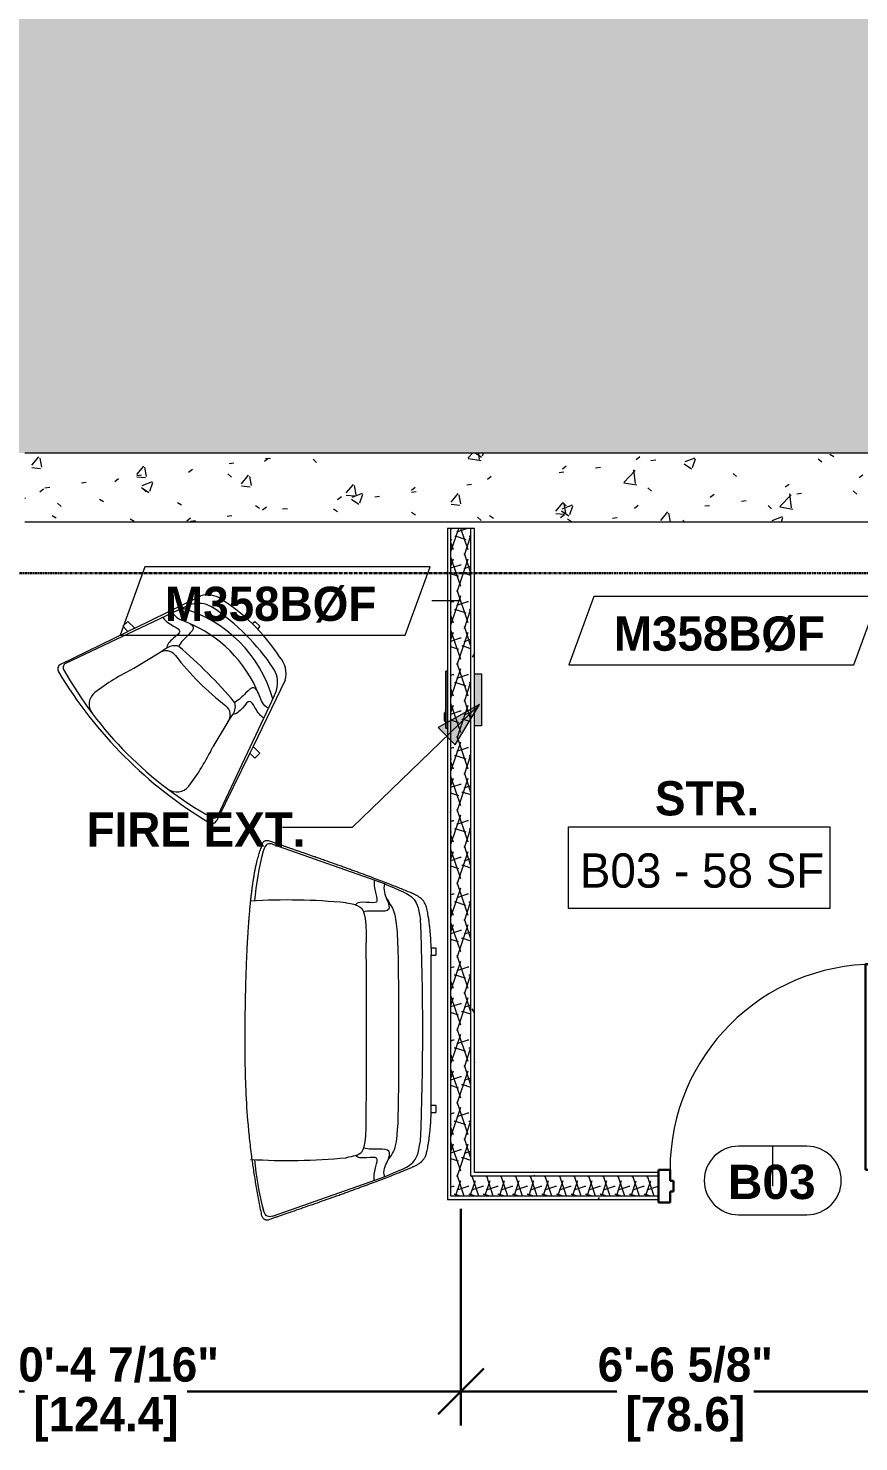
# Model space of a CAD drawing. Header units: inches. Extents: x -4124 to -1807, y 11006 to 12379.
# Drawn here: x -3432.7 to -3287.2, y 11383 to 11630.6 of the extents above; entities that cross this region are included whole.
import ezdxf

# ---------------------------------------------------------------- set-up
doc = ezdxf.new("R2010")
doc.units = ezdxf.units.IN
doc.header["$MEASUREMENT"] = 0
doc.linetypes.add('Grid Line 1_2_', pattern=[0.875, 0.5, -0.125, 0.125, -0.125])
doc.linetypes.add('Grid Line 1_2__2_', pattern=[0.875, 0.5, -0.125, 0.125, -0.125])
for name, color, linetype, lineweight in [('0-1', 7, 'Continuous', 5), ('A-ANNO-DIMS-1', 211, 'Continuous', 30), ('A-AREA-IDEN', 2, 'Continuous', 9), ('A-DOOR-3', 31, 'Continuous', 9), ('A-DOOR-4', 31, 'Continuous', 30), ('A-DOOR-FRAM', 31, 'Continuous', 30), ('A-DOOR-IDEN', 31, 'Continuous', 9), ('A-FLOR-3', 253, 'Continuous', 5), ('A-WALL', 113, 'Continuous', 18), ('A-WALL-IDEN', 211, 'Continuous', 9), ('A-WALL-PATT-2', 8, 'Continuous', 9), ('A-WALL-PATT-5', 111, 'Continuous', 9), ('E-FIRE', 2, 'Continuous', 9), ('G-ANNO-TEXT', 231, 'Continuous', 9), ('I-FURN', 30, 'Continuous', 9), ('I-WALL-3', 2, 'Continuous', 9), ('S-FNDN-3', 7, 'Continuous', 9), ('S-GRID-1', 1, 'Grid Line 1_2_', 9), ('S-GRID-2', 1, 'Grid Line 1_2__2_', 30)]:
    doc.layers.add(name, color=color, linetype=linetype, lineweight=lineweight)
doc.styles.add('Arial_B', font='arialbd.ttf', dxfattribs={"height": 6})
doc.styles.add('Century Gothic', font='ufonts.com_century-gothic.ttf', dxfattribs={"height": 6})
doc.styles.add('Century Gothic_B', font='GOTHICB.TTF', dxfattribs={"height": 6})
doc.dimstyles.new('OD__1_16__Tol__', dxfattribs={"dimscale": 12, "dimtxt": 6.26501, "dimasz": 0.666667, "dimexe": 0.5, "dimexo": 0.333333, "dimgap": 0.083333, "dimtad": 1, "dimdec": 4, "dimrnd": 0.0625, "dimzin": 3, "dimdsep": 46, "dimlunit": 4, "dimtxsty": 'Century Gothic_B', "dimblk1": 'OBLIQUE', "dimblk2": 'OBLIQUE', "dimsah": 1, "dimcen": 0.09, "dimdle": 0.5, "dimazin": 0, "dimtfac": 1, "dimtdec": 4, "dimtix": 1, "dimtmove": 0, "dimatfit": 3, "dimfxl": 1, "dimtvp": 1, "dimtfill": 1, "dimfrac": 2, "dimtolj": 1, "dimtzin": 0, "dimlwd": 30, "dimlwe": 30, "dimarcsym": 2})
pattern_1 = [(0, (0, 0), (20.48, 5.12), [0.845, -14.515, 0.845, -14.515, -81.92]), (0, (0, 0), (20.48, 5.12), [-30.72, 0.845, -29.875, 0.845, -14.515, -35.84]), (0, (0, 0), (20.48, 5.12), [-76.8, 0.845, -9.395, 0.845, -24.755]), (120, (7.68, 2.56), (-14.67405, 15.1762003), [0.845, -14.515, 0.845, -14.515, -81.92]), (120, (7.68, 2.56), (-14.67405, 15.1762003), [-30.72, 0.845, -29.875, 0.845, -14.515, -35.84]), (120, (7.68, 2.56), (-14.67405, 15.1762003), [-76.8, 0.845, -9.395, 0.845, -24.755]), (240, (10.24, 12.8), (-5.80595, -20.2962003), [0.845, -14.515, 0.845, -14.515, -81.92]), (240, (10.24, 12.8), (-5.80595, -20.2962003), [-30.72, 0.845, -29.875, 0.845, -14.515, -35.84]), (240, (10.24, 12.8), (-5.80595, -20.2962003), [-76.8, 0.845, -9.395, 0.845, -24.755])]
pattern_2 = [(161.57, (0.32, 0.32), (-2.560496185, -0.000537386), [0, -18.214, 2.022, 0]), (18.43, (-0.32, 0.32), (-2.560496185, 0.000537386), [0, -18.214, 2.022, 0]), (108.43, (0.32, 0.32), (1.27922091, -6.400876726), [6.07, -14.166]), (71.57, (-0.32, 0.32), (1.27922091, 6.400876726), [6.07, -14.166])]

# ---------------------------------------------------------------- blocks, each defined once
blk = doc.blocks.new('CTR - 1st Phase - Shell_rvt-1-ENLARGED FLOOR PLAN - BASEMENT - EAST')
at = {"layer": 'S-GRID-1'}
blk.add_line((-1807.14, 11535.19), (-4091.58, 11535.19), dxfattribs=at)
blk = doc.blocks.new('CTR - 1st Phase - Structure_rvt-1-ENLARGED FLOOR PLAN - BASEMENT - EAST')
at = {"layer": 'A-FLOR-3'}
blk.add_hatch(color=256, dxfattribs=at).paths.add_polyline_path([(-3053.55, 11556.19), (-3053.55, 11775.19), (-3562.18, 11775.19), (-3562.18, 11556.19), (-3054.24, 11556.19)], flags=0)
at = {"layer": 'A-WALL-PATT-2'}
h = blk.add_hatch(dxfattribs=at)
h.set_pattern_fill('FP_2', color=256, style=0, pattern_type=2)
h.set_pattern_definition([(50, (0, 0), (18.362056, -1.606828), [1.92, -21.12]), (355, (0, 0), (-3.552257, 19.255874), [1.536, -16.896]), (100.451, (1.53, -0.134), (14.81021, 17.649286), [1.632, -17.949]), (46.184, (0, 5.12), (27.32125, -4.237615), [2.88, -31.68]), (96.636, (2.277, 4.767), (23.927535, 24.937167), [2.448, -26.924]), (351.184, (0, 5.12), (23.927645, 24.937426), [2.304, -25.344]), (21, (2.56, 3.84), (15.28081, -10.307465), [1.92, -21.12]), (326, (2.56, 3.84), (6.22856, 18.563735), [1.536, -16.896]), (71.451, (3.833, 2.981), (21.509846, 8.25628), [1.632, -17.949]), (37.5, (0, 0), (0.3110953, 8.5225365), [0.845, -15.846, 0.845, -16.307, -16.96]), (37.5, (0, 0), (0.3110953, 8.5225365), [-33.843, 0.845, -16.115]), (7.5, (0, 0), (6.7346365, 10.0974314), [0.845, -8.934, 0.845, -15.462, -6.464]), (7.5, (0, 0), (6.7346365, 10.0974314), [-26.086, 0.845, -5.619]), (327.5, (-5.709, 0), (13.6661073, -0.5771864), [0.845, -5.555, 0.845, -19.123, -26.496]), (327.5, (-5.709, 0), (13.6661073, -0.5771864), [-26.368, 0.845, -25.651]), (317.5, (-8.269, 0), (14.929853, 2.562859), [0.845, -7.475, 0.845, -12.416, -18.816]), (317.5, (-8.269, 0), (14.929853, 2.562859), [-21.581, 0.845, -17.971])])
h.paths.add_polyline_path([(-3197.89, 11544.19), (-3154.32, 11544.19), (-3154.32, 11556.19), (-3433.32, 11556.19), (-3433.32, 11544.19), (-3218.79, 11544.19)], flags=0)
at = {"layer": 'S-FNDN-3'}
for p, q in [((-3154.32, 11556.19), (-3433.32, 11556.19)), ((-3433.32, 11544.19), (-3197.89, 11544.19))]:
    blk.add_line(p, q, dxfattribs=at)
at = {"layer": 'S-GRID-2'}
blk.add_line((-1807.14, 11535.19), (-4076.95, 11535.19), dxfattribs=at)
blk = doc.blocks.new('HOLLOW METAL - HM - METAL LEAF - 3-0 x 7-0-2191985-ENLARGED FLOOR PLAN - BASEMENT - EAST')
at = {"layer": 'A-DOOR-3'}
blk.add_arc((18, 3.125), 36, 90, 180, dxfattribs=at)
at = {"layer": 'A-DOOR-4'}
for p, q in [((18, 39.125), (16.25, 39.125)), ((16.25, 39.125), (16.25, 3.125)), ((18, 3.125), (18, 39.125)), ((16.25, 3.125), (18, 3.125))]:
    blk.add_line(p, q, dxfattribs=at)
at = {"layer": 'A-DOOR-FRAM'}
for p, q in [((-18, 3.125), (-20, 3.125)), ((-20, 3.125), (-20, -2.625)), ((-18, 1.1875), (-18, 3.125)), ((18, 3.125), (18, 1.1875)), ((20, 3.125), (18, 3.125)), ((20, -2.625), (20, 3.125)), ((-17.375, 1.1875), (-18, 1.1875)), ((-17.375, -0.6875), (-17.375, 1.1875)), ((18, 1.1875), (17.375, 1.1875)), ((17.375, 1.1875), (17.375, -0.6875)), ((-18, -2.625), (-18, -0.6875)), ((-18, -0.6875), (-17.375, -0.6875)), ((17.375, -0.6875), (18, -0.6875)), ((18, -0.6875), (18, -2.625)), ((-20, -2.625), (-18, -2.625)), ((18, -2.625), (20, -2.625))]:
    blk.add_line(p, q, dxfattribs=at)
blk = doc.blocks.new('Seating-Setee-Teknion-BBMC_Metropolitan-R2013 - Lounge Settee-1463093-ENLARGED FLOOR PLAN - BASEMENT - EAST')
at = {"layer": 'I-FURN'}
for p, q in [((-14.38, 16.96), (-14.38, 16.18)), ((-13.23, 17.01), (-14.33, 17.01)), ((-13.18, 16.18), (-13.18, 16.96)), ((13.18, 16.18), (-13.18, 16.18)), ((13.18, 16.96), (13.18, 16.18)), ((14.33, 17.01), (13.23, 17.01)), ((14.38, 16.18), (14.38, 16.96)), ((-32.58, -11.63), (-25.87, 7.43)), ((32.58, -11.63), (25.87, 7.43))]:
    blk.add_line(p, q, dxfattribs=at)
for centre, radius, start, end in [((-14.33, 16.96), 0.05, 90, 180), ((-13.23, 16.96), 0.05, 0, 90), ((13.23, 16.96), 0.05, 90, 180), ((14.33, 16.96), 0.05, 0, 90), ((0, -443.54), 458.23, 87.5725, 92.4275), ((0, -1564.76), 1569.61, 89.44191, 90.55809), ((81.89, -8.96), 104.71, 174.4123, 183.5877), ((-81.89, -8.96), 104.71, 356.4123, 5.5877), ((-18.28, 35.39), 50.39, 254.9741, 265.0259), ((18.28, 35.39), 50.39, 274.9741, 285.0259)]:
    blk.add_arc(centre, radius, start, end, dxfattribs=at)
for points, knots in [([(-21.06, 15.45), (-21.23, 15.42), (-21.55, 15.34), (-21.98, 15.19), (-22.28, 15.04), (-22.5, 14.9), (-22.66, 14.8), (-22.8, 14.68), (-22.93, 14.56), (-23.06, 14.42), (-23.17, 14.29), (-23.28, 14.14), (-23.39, 13.99), (-23.48, 13.83), (-23.58, 13.67), (-23.67, 13.5), (-23.76, 13.32), (-23.84, 13.13), (-23.93, 12.94), (-24.02, 12.75), (-24.13, 12.48), (-24.33, 11.99), (-24.65, 11.23), (-25.05, 10.23), (-25.48, 9.14), (-26.09, 7.57), (-26.74, 5.83), (-27.45, 3.93), (-27.91, 2.67), (-28.28, 1.63), (-28.57, 0.83), (-28.87, 0.01), (-29.26, -1.1), (-29.66, -2.23), (-30.06, -3.35), (-30.33, -4.12), (-30.57, -4.82), (-30.79, -5.44), (-31, -6.05), (-31.21, -6.65), (-31.41, -7.23), (-31.61, -7.81), (-31.8, -8.36), (-31.99, -8.9), (-32.17, -9.42), (-32.34, -9.92), (-32.51, -10.4), (-32.66, -10.85), (-32.81, -11.27), (-32.99, -11.79), (-33.11, -12.14), (-33.18, -12.35)], [0, 0, 0, 0, 0.020833, 0.041667, 0.0625, 0.072917, 0.083333, 0.09375, 0.104167, 0.114583, 0.125, 0.135417, 0.145833, 0.15625, 0.166667, 0.177083, 0.1875, 0.197917, 0.208333, 0.21875, 0.229167, 0.25, 0.291667, 0.333333, 0.375, 0.416667, 0.5, 0.541667, 0.583333, 0.604167, 0.625, 0.645833, 0.666667, 0.708333, 0.729167, 0.75, 0.765625, 0.78125, 0.796875, 0.8125, 0.828125, 0.84375, 0.859375, 0.875, 0.890625, 0.90625, 0.921875, 0.9375, 0.953125, 0.96875, 1, 1, 1, 1]), ([(-14.38, 16.18), (-15.21, 16.14), (-16.35, 16.08), (-17.66, 15.96), (-18.55, 15.86), (-19.33, 15.75), (-20.24, 15.61), (-20.77, 15.52), (-21.06, 15.45)], [0, 0, 0, 0, 0.25, 0.375, 0.5, 0.625, 0.75, 1, 1, 1, 1]), ([(21.06, 15.45), (20.77, 15.52), (20.24, 15.61), (19.33, 15.75), (18.55, 15.86), (17.66, 15.96), (16.35, 16.08), (15.21, 16.14), (14.38, 16.18)], [0, 0, 0, 0, 0.25, 0.375, 0.5, 0.625, 0.75, 1, 1, 1, 1]), ([(33.18, -12.35), (33.08, -12.07), (32.92, -11.6), (32.66, -10.85), (32.39, -10.04), (32, -8.92), (31.31, -6.95), (30.55, -4.76), (29.76, -2.51), (29.26, -1.1), (28.87, 0.01), (28.57, 0.83), (28.28, 1.63), (27.91, 2.67), (27.45, 3.93), (26.74, 5.83), (26.09, 7.57), (25.48, 9.14), (25.05, 10.23), (24.72, 11.06), (24.46, 11.68), (24.24, 12.2), (24.08, 12.6), (23.96, 12.87), (23.92, 12.97), (23.85, 13.11), (23.76, 13.32), (23.66, 13.52), (23.59, 13.65), (23.54, 13.73), (23.46, 13.87), (23.36, 14.03), (23.26, 14.18), (23.17, 14.29), (23.08, 14.39), (22.96, 14.52), (22.83, 14.65), (22.71, 14.75), (22.63, 14.81), (22.52, 14.89), (22.34, 15.01), (22.07, 15.15), (21.66, 15.31), (21.31, 15.4), (21.06, 15.45)], [0, 0, 0, 0, 0.041667, 0.0625, 0.083333, 0.125, 0.166667, 0.25, 0.291667, 0.333333, 0.354167, 0.375, 0.395833, 0.416667, 0.458333, 0.5, 0.583333, 0.625, 0.666667, 0.708333, 0.729167, 0.75, 0.78125, 0.789062, 0.792969, 0.796875, 0.8125, 0.828125, 0.832031, 0.835938, 0.84375, 0.859375, 0.867188, 0.875, 0.882812, 0.890625, 0.90625, 0.914062, 0.917969, 0.921875, 0.9375, 0.953125, 0.96875, 1, 1, 1, 1]), ([(-25.87, 7.43), (-24.42, 11.02), (-23.48, 13.17), (-21.73, 13.89), (-19.41, 14.28)], [0, 0, 0, 0, 0.2252068, 0.4081871, 0.4081871, 0.4081871, 0.4081871]), ([(25.87, 7.43), (24.42, 11.02), (23.48, 13.17), (21.73, 13.89), (19.41, 14.28)], [0, 0, 0, 0, 0.2252068, 0.4081871, 0.4081871, 0.4081871, 0.4081871]), ([(-23.04, 8.36), (-21.45, 9.43), (-19.2, 10.12), (-14.55, 10.45), (15.42, 10.48), (19.02, 10.17), (21.24, 9.62), (22.71, 8.59)], [0, 0, 0, 0, 0.248898, 1.278682, 2.343766, 3.342718, 3.556847, 3.556847, 3.556847, 3.556847]), ([(-25.7, 8.01), (-24.59, 7.65), (-22.65, 8.61), (-20.89, 9.06), (-20.8, 7.35), (-20.95, 5.09), (-20.7, 4.32)], [0, 0, 0, 0, 0.1414553, 0.2981065, 0.4572853, 0.5889724, 0.5889724, 0.5889724, 0.5889724]), ([(25.7, 8.01), (24.59, 7.66), (22.7, 8.73), (20.88, 9.11), (20.77, 7.39), (20.9, 5.13), (20.64, 4.36)], [0, 0, 0, 0, 0.1441141, 0.3036305, 0.4661544, 0.5996296, 0.5996296, 0.5996296, 0.5996296]), ([(-26.35, 6.19), (-25.32, 6.06), (-23.62, 6.55), (-22.14, 6.89), (-22.44, 5.24), (-22.44, 3.12), (-21.98, 2.9)], [0, 0, 0, 0, 0.1221935, 0.2623978, 0.4124405, 0.5340575, 0.5340575, 0.5340575, 0.5340575]), ([(26.35, 6.19), (25.31, 6.06), (23.59, 6.56), (22.1, 6.91), (22.4, 5.24), (22.39, 3.1), (21.92, 2.88)], [0, 0, 0, 0, 0.1221935, 0.2623978, 0.4124405, 0.5340575, 0.5340575, 0.5340575, 0.5340575]), ([(-22.32, 1.23), (-22.18, 2.42), (-21.62, 4.03), (-20.65, 4.78), (-15.29, 4.78)], [0, 0, 0, 0, 0.1145501, 0.345051, 0.345051, 0.345051, 0.345051]), ([(22.32, 1.23), (21.97, 2.73), (21.62, 4.03), (20.65, 4.78), (15.29, 4.78)], [0, 0, 0, 0, 0.1141086, 0.334486, 0.334486, 0.334486, 0.334486]), ([(-33.18, -12.35), (-33.19, -12.43), (-33.2, -12.58), (-33.19, -12.79), (-33.14, -12.98), (-33.02, -13.24), (-32.79, -13.45), (-32.41, -13.6), (-32.17, -13.63), (-32.04, -13.65)], [0, 0, 0, 0, 0.111111, 0.222222, 0.333333, 0.444444, 0.722222, 0.861111, 1, 1, 1, 1]), ([(-32.58, -11.63), (-32.7, -11.97), (-32.7, -12.77), (-32.13, -13), (-31.35, -13.27)], [0, 0, 0, 0, 0.0494276, 0.1116388, 0.1116388, 0.1116388, 0.1116388]), ([(32.58, -11.63), (32.7, -11.97), (32.7, -12.77), (32.13, -13), (31.35, -13.27)], [0, 0, 0, 0, 0.0494276, 0.1116388, 0.1116388, 0.1116388, 0.1116388]), ([(32.04, -13.65), (32.14, -13.64), (32.34, -13.61), (32.58, -13.53), (32.78, -13.43), (32.94, -13.3), (33.06, -13.15), (33.14, -12.99), (33.17, -12.86), (33.19, -12.76), (33.2, -12.61), (33.2, -12.47), (33.18, -12.35)], [0, 0, 0, 0, 0.111111, 0.222222, 0.333333, 0.444444, 0.555556, 0.666667, 0.75, 0.791667, 0.833333, 1, 1, 1, 1]), ([(-32.04, -13.65), (-31.77, -13.75), (-31.2, -13.96), (-30.25, -14.24), (-29.37, -14.46), (-28.61, -14.63), (-28.03, -14.74), (-27.42, -14.86), (-26.79, -14.97), (-26.14, -15.07), (-25.47, -15.17), (-24.79, -15.26), (-24.08, -15.35), (-23.36, -15.44), (-22.63, -15.52), (-21.88, -15.59), (-21.12, -15.67), (-20.34, -15.73), (-19.56, -15.8), (-18.76, -15.86), (-17.95, -15.92), (-17.14, -15.97), (-16.32, -16.02), (-15.49, -16.07), (-14.65, -16.12), (-13.81, -16.16), (-12.96, -16.2), (-12.12, -16.23), (-11.26, -16.26), (-10.41, -16.29), (-9.56, -16.32), (-8.71, -16.35), (-7.85, -16.37), (-7, -16.39), (-5.88, -16.42), (-4.48, -16.45), (-2.82, -16.47), (-1.19, -16.49), (0.95, -16.51), (3.58, -16.51), (6.67, -16.47), (10.75, -16.35), (14.8, -16.11), (18.91, -15.72), (21.79, -15.38), (24.46, -15.01), (26.51, -14.68), (28.17, -14.39), (29.87, -14.08), (31.16, -13.83), (32.04, -13.65)], [0, 0, 0, 0, 0.02381, 0.047619, 0.071429, 0.083333, 0.095238, 0.107143, 0.119048, 0.130952, 0.142857, 0.154762, 0.166667, 0.178571, 0.190476, 0.202381, 0.214286, 0.22619, 0.238095, 0.25, 0.261905, 0.27381, 0.285714, 0.297619, 0.309524, 0.321429, 0.333333, 0.345238, 0.357143, 0.369048, 0.380952, 0.392857, 0.404762, 0.416667, 0.428571, 0.452381, 0.47619, 0.5, 0.52381, 0.571429, 0.619048, 0.666667, 0.761905, 0.809524, 0.857143, 0.892857, 0.928571, 0.946429, 0.964286, 1, 1, 1, 1])]:
    blk.add_open_spline(points, degree=3, knots=knots, dxfattribs=at)
for points in [[(-14.38, 16.18), (-13.78, 16.18), (-13.18, 16.18)], [(14.38, 16.18), (13.78, 16.18), (13.18, 16.18)]]:
    blk.add_open_spline(points, degree=2, dxfattribs=at)
blk = doc.blocks.new('Seating-Lounge_Chair-Teknion-BBMC_Metropolitan-R2013 - Lounge Chair-1793153-ENLARGED FLOOR PLAN - BASEMENT - EAST')
at = {"layer": 'I-FURN'}
for p, q in [((-15.08, 0.6), (-19.35, 12.99)), ((19.35, 12.99), (15.08, 0.6)), ((-11.03, -9.54), (-18.84, 12.29)), ((11.03, -9.54), (18.84, 12.29)), ((-8.51, -0.55), (-9.74, 4.39)), ((8.51, -0.55), (9.77, 4.5)), ((-16.34, 0.58), (-15.08, 0.6)), ((-16.34, -0.62), (-16.34, 0.58)), ((-14.66, -0.64), (-15.08, 0.6)), ((14.66, -0.64), (15.08, 0.6)), ((15.08, 0.6), (16.34, 0.58)), ((16.34, 0.58), (16.34, -0.62)), ((-14.66, -0.64), (-16.34, -0.62)), ((-10.46, -12.84), (-14.66, -0.64)), ((14.66, -0.64), (10.46, -12.84)), ((16.34, -0.62), (14.66, -0.64)), ((-0.6, -16.36), (-0.69, -15.74)), ((0.6, -16.36), (-0.6, -16.36)), ((0.68, -15.74), (0.6, -16.36))]:
    blk.add_line(p, q, dxfattribs=at)
for centre, radius, start, end in [((0, -60.44), 76.97, 75.9502, 104.0498), ((0, -51.1), 66.95, 74.0922, 105.9078), ((-9.05, 12.61), 2.59, 97.7889, 187.7889), ((9.04, 12.61), 2.59, 352.2111, 82.2111), ((-18.45, 13.3), 0.949, 104.0498, 199), ((-18.11, 12.55), 0.766, 107.9097, 199.6651), ((18.11, 12.55), 0.766, 340.3349, 72.0903), ((18.45, 13.3), 0.949, 341, 75.9502), ((29.35, 17.86), 41.36, 187.7889, 199.02), ((-29.36, 17.87), 41.36, 341.1446, 352.2111), ((-6.53, -0.33), 1.99, 186.4293, 277.5707), ((26.42, 5.66), 35.49, 190.3666, 192.7696), ((-5.99, -1.79), 2.23, 190.1443, 244.8434), ((0, -49.5), 47.61, 82.49, 97.5707), ((6.53, -0.33), 1.99, 261.0991, 353.5707), ((5.99, -1.79), 2.23, 295.1566, 349.8557), ((-26.42, 5.66), 35.49, 347.2304, 349.6334), ((0, 78), 82.11, 265.1543, 274.8457), ((0, 11.03), 22.95, 240.7025, 299.2975), ((-5.4, -7.6), 5.96, 198.9113, 215.0887), ((0, 13.43), 23.05, 247.077, 292.923), ((5.4, -7.6), 5.96, 324.9113, 341.0887), ((-6.62, -8.47), 4.46, 215.0887, 258.9113), ((6.62, -8.47), 4.46, 281.0887, 324.9113), ((-6.64, -10.6), 4.43, 210.3775, 267.1506), ((0.02, 25.42), 39, 258.9113, 281.0887), ((6.64, -10.6), 4.43, 282.045, 329.6225), ((0.14, 18.2), 33.94, 258.0984, 268.6064), ((-0.03, -0.33), 15.43, 267.603, 272.679), ((0.14, 18.2), 33.94, 270.9183, 282.6323)]:
    blk.add_arc(centre, radius, start, end, dxfattribs=at)
for points, knots in [([(-12.5, -5.44), (-11.48, -5.31), (-9.8, -5.8), (-8.34, -6.13), (-8.64, -4.5), (-8.64, -2.41), (-8.19, -2.19)], [0, 0, 0, 0, 0.1221935, 0.2623978, 0.4124405, 0.5340575, 0.5340575, 0.5340575, 0.5340575]), ([(12.5, -5.44), (11.48, -5.31), (9.8, -5.8), (8.34, -6.13), (8.64, -4.5), (8.64, -2.41), (8.19, -2.19)], [0, 0, 0, 0, 0.1221935, 0.2623978, 0.4124405, 0.5340575, 0.5340575, 0.5340575, 0.5340575]), ([(-11.85, -7.26), (-10.78, -6.94), (-8.92, -7.91), (-7.24, -8.38), (-7.1, -6.73), (-7.2, -4.55), (-6.94, -3.81)], [0, 0, 0, 0, 0.1414553, 0.2981065, 0.4572853, 0.5889724, 0.5889724, 0.5889724, 0.5889724]), ([(11.85, -7.26), (10.78, -6.94), (8.92, -7.91), (7.24, -8.38), (7.1, -6.73), (7.2, -4.55), (6.94, -3.81)], [0, 0, 0, 0, 0.1414553, 0.2981065, 0.4572853, 0.5889724, 0.5889724, 0.5889724, 0.5889724])]:
    blk.add_open_spline(points, degree=3, knots=knots, dxfattribs=at)
blk = doc.blocks.new('104416 - Fire Extinguishers - Wall - Class A - Light - 2A-2206155-ENLARGED FLOOR PLAN - BASEMENT - EAST')
at = {"layer": 'E-FIRE'}
for points in [[(13.19, 2.37), (23.19, 2.37), (23.19, 2.63), (13.19, 2.63)], [(14.44, 2.63), (14.84, 2.63), (14.84, 2.88), (14.44, 2.88)], [(14.84, 2.63), (15.03, 2.63), (15.03, 2.88), (14.84, 2.88)], [(15.03, 2.63), (15.11, 2.63), (15.08, 2.88), (15.03, 2.88)], [(15.11, 2.63), (15.24, 2.63), (15.24, 2.88), (15.11, 2.88)], [(15.24, 2.63), (15.51, 2.63), (15.51, 2.88), (15.24, 2.88)], [(15.51, 2.63), (15.73, 2.63), (15.73, 2.88), (15.51, 2.88)], [(15.73, 2.63), (15.87, 2.63), (15.87, 2.88), (15.73, 2.88)], [(15.87, 2.63), (15.91, 2.63), (15.91, 2.88), (15.87, 2.88)], [(15.91, 2.63), (15.94, 2.63), (15.91, 2.88)], [(13.63, -3.39), (13.63, -3.62), (22.75, -3.62), (22.75, -2.38), (13.63, -2.38)]]:
    blk.add_hatch(color=256, dxfattribs=at).paths.add_polyline_path(points, flags=0)
for p, q in [((13.19, 2.63), (13.19, 2.37)), ((23.19, 2.63), (13.19, 2.63)), ((13.19, 2.63), (23.19, 2.63)), ((13.19, 2.63), (13.19, 2.37)), ((14.41, 2.63), (14.41, 2.88)), ((14.44, 2.88), (14.84, 2.88)), ((14.44, 2.63), (14.44, 2.88)), ((14.84, 2.88), (15.03, 2.88)), ((14.84, 2.63), (14.84, 2.88)), ((15.03, 2.88), (15.11, 2.88)), ((15.03, 2.63), (15.03, 2.88)), ((15.11, 2.88), (15.24, 2.88)), ((15.11, 2.63), (15.11, 2.88)), ((15.24, 2.88), (15.51, 2.88)), ((15.24, 2.63), (15.24, 2.88)), ((15.51, 2.88), (15.73, 2.88)), ((15.51, 2.63), (15.51, 2.88)), ((15.73, 2.88), (15.87, 2.88)), ((15.73, 2.63), (15.73, 2.88)), ((15.87, 2.88), (15.91, 2.88)), ((15.87, 2.63), (15.87, 2.88)), ((15.91, 2.63), (15.91, 2.88)), ((15.94, 2.63), (15.94, 2.88)), ((23.19, 2.37), (23.19, 2.63)), ((23.19, 2.37), (23.19, 2.63)), ((13.63, -3.62), (13.63, -2.38)), ((22.75, -2.38), (22.75, -3.62)), ((22.75, -3.62), (13.63, -3.62))]:
    blk.add_line(p, q, dxfattribs=at)
blk = doc.blocks.new('Door Tag - Plans-594102-ENLARGED FLOOR PLAN - BASEMENT - EAST')
at = {"layer": 'A-DOOR-IDEN'}
for p, q in [((0.09375, 0.09375), (-0.09375, 0.09375)), ((-0.09375, -0.09375), (0.09375, -0.09375))]:
    blk.add_line(p, q, dxfattribs=at)
for centre, start, end in [((-0.09375, 0), 90, 270), ((0.09375, 0), 270, 90)]:
    blk.add_arc(centre, 0.09375, start, end, dxfattribs=at)
blk = doc.blocks.new('_Oblique')
at = {"color": 0, "linetype": 'ByBlock', "lineweight": -2}
blk.add_line((-0.5, -0.5), (0.5, 0.5), dxfattribs=at)
blk = doc.blocks.new('DIMBLOCK26-ENLARGED FLOOR PLAN - BASEMENT - EAST')
at = {"layer": 'A-ANNO-DIMS-1', "color": 0, "lineweight": 30, "transparency": 16777216}
for p, q in [((-3356.9, 11423.8), (-3356.9, 11385.85)), ((-3481.32, 11393.5), (-3481.32, 11385.85)), ((-3487.32, 11391.85), (-3350.9, 11391.85))]:
    blk.add_line(p, q, dxfattribs=at)
at = {"layer": 'Defpoints', "color": 0, "transparency": 16777216}
for p in [(-3356.9, 11427.8), (-3481.32, 11397.5), (-3356.9, 11391.85)]:
    blk.add_point(p, dxfattribs=at)
at = {"layer": 'A-ANNO-DIMS-1', "color": 0, "lineweight": 30, "transparency": 16777216, "xscale": 7.999999999999998, "yscale": 7.999999999999998, "zscale": 7.999999999999998, "rotation": 180}
blk.add_blockref('_Oblique', (-3481.32, 11391.85), dxfattribs=at)
at = {"layer": 'A-ANNO-DIMS-1', "color": 0, "lineweight": 30, "transparency": 16777216, "xscale": 7.999999999999998, "yscale": 7.999999999999998, "zscale": 7.999999999999998}
blk.add_blockref('_Oblique', (-3356.9, 11391.85), dxfattribs=at)
at = {"layer": 'A-ANNO-DIMS-1', "color": 0, "transparency": 16777216, "insert": (-3419.11, 11396.47), "char_height": 6, "attachment_point": 5, "style": 'Century Gothic_B', "bg_fill": 3, "box_fill_scale": 1.25, "bg_fill_color": 256, "bg_fill_true_color": 13158600, "bg_fill_transparency": 0}
blk.add_mtext('\\A1;10\'-4 7/16"', dxfattribs=at)
at = {"layer": 'A-ANNO-DIMS-1', "color": 0, "transparency": 16777216, "insert": (-3419.11, 11386.96), "char_height": 6, "attachment_point": 5, "style": 'Century Gothic_B', "bg_fill": 3, "box_fill_scale": 1.25, "bg_fill_color": 256, "bg_fill_true_color": 13158600, "bg_fill_transparency": 0}
blk.add_mtext('\\A1;[124.4]', dxfattribs=at)
blk = doc.blocks.new('DIMBLOCK27-ENLARGED FLOOR PLAN - BASEMENT - EAST')
at = {"layer": 'A-ANNO-DIMS-1', "color": 0, "lineweight": 30, "transparency": 16777216}
for p, q in [((-3356.9, 11423.8), (-3356.9, 11385.85)), ((-3278.27, 11423.8), (-3278.27, 11385.85)), ((-3362.9, 11391.85), (-3272.27, 11391.85))]:
    blk.add_line(p, q, dxfattribs=at)
at = {"layer": 'Defpoints', "color": 0, "transparency": 16777216}
for p in [(-3356.9, 11427.8), (-3278.27, 11427.8), (-3278.27, 11391.85)]:
    blk.add_point(p, dxfattribs=at)
at = {"layer": 'A-ANNO-DIMS-1', "color": 0, "lineweight": 30, "transparency": 16777216, "xscale": 7.999999999999998, "yscale": 7.999999999999998, "zscale": 7.999999999999998, "rotation": 180}
blk.add_blockref('_Oblique', (-3356.9, 11391.85), dxfattribs=at)
at = {"layer": 'A-ANNO-DIMS-1', "color": 0, "lineweight": 30, "transparency": 16777216, "xscale": 7.999999999999998, "yscale": 7.999999999999998, "zscale": 7.999999999999998}
blk.add_blockref('_Oblique', (-3278.27, 11391.85), dxfattribs=at)
at = {"layer": 'A-ANNO-DIMS-1', "color": 0, "transparency": 16777216, "insert": (-3317.59, 11396.47), "char_height": 6, "attachment_point": 5, "style": 'Century Gothic_B', "bg_fill": 3, "box_fill_scale": 1.25, "bg_fill_color": 256, "bg_fill_true_color": 13158600, "bg_fill_transparency": 0}
blk.add_mtext('\\A1;6\'-6 5/8"', dxfattribs=at)
at = {"layer": 'A-ANNO-DIMS-1', "color": 0, "transparency": 16777216, "insert": (-3317.59, 11386.96), "char_height": 6, "attachment_point": 5, "style": 'Century Gothic_B', "bg_fill": 3, "box_fill_scale": 1.25, "bg_fill_color": 256, "bg_fill_true_color": 13158600, "bg_fill_transparency": 0}
blk.add_mtext('\\A1;[78.6]', dxfattribs=at)
blk = doc.blocks.new('Wall Tag - Arch Wall-633520-ENLARGED FLOOR PLAN - BASEMENT - EAST')
at = {"layer": 'A-WALL-IDEN'}
for p, q in [((-0.3561, 0.0937), (-0.4244, -0.0937)), ((0.4244, 0.0937), (-0.3561, 0.0937)), ((0.3561, -0.0937), (0.4244, 0.0937)), ((-0.4244, -0.0937), (0.3561, -0.0937))]:
    blk.add_line(p, q, dxfattribs=at)

msp = doc.modelspace()

# ---------------------------------------------------------------- hatches: boundary and pattern name
at = {"layer": 'A-WALL-PATT-5'}
h = msp.add_hatch(dxfattribs=at)
h.set_pattern_fill('FP_4', color=256, style=0, pattern_type=2)
h.set_pattern_definition(pattern_1)
h.paths.add_polyline_path([(-3359.27414, 11425.4269), (-3358.64914, 11425.4269), (-3358.64914, 11542.9894), (-3359.27414, 11542.9894), (-3359.27414, 11427.04979)], flags=0)
h = msp.add_hatch(dxfattribs=at)
h.set_pattern_fill('FP_5', color=256, style=0, pattern_type=2)
h.set_pattern_definition(pattern_2)
h.paths.add_polyline_path([(-3358.64914, 11426.0519), (-3355.14914, 11426.0519), (-3355.14914, 11542.9894), (-3358.64914, 11542.9894), (-3358.64914, 11427.04979)], flags=0)
h = msp.add_hatch(dxfattribs=at)
h.set_pattern_fill('FP_4', color=256, style=0, pattern_type=2)
h.set_pattern_definition(pattern_1)
h.paths.add_polyline_path([(-3355.14914, 11429.5519), (-3354.52414, 11429.5519), (-3354.52414, 11542.9894), (-3355.14914, 11542.9894), (-3355.14914, 11429.89106)], flags=0)
h = msp.add_hatch(dxfattribs=at)
h.set_pattern_fill('FP_5', color=256, style=0, pattern_type=2)
h.set_pattern_definition(pattern_2)
h.paths.add_polyline_path([(-3355.14914, 11426.0519), (-3322.27414, 11426.0519), (-3322.27414, 11429.5519), (-3355.14914, 11429.5519), (-3355.14914, 11427.04979)], flags=0)
h.paths.add_polyline_path([(-3240.77414, 11426.0519), (-3240.77414, 11429.5519), (-3282.27414, 11429.5519), (-3282.27414, 11426.0519)], flags=0)
h.paths.add_polyline_path([(-3200.77414, 11426.0519), (-3197.88624, 11426.0519), (-3197.88624, 11429.5519), (-3200.77414, 11429.5519), (-3200.77414, 11426.8644)], flags=0)
h = msp.add_hatch(dxfattribs=at)
h.set_pattern_fill('FP_4', color=256, style=0, pattern_type=2)
h.set_pattern_definition(pattern_1)
h.paths.add_polyline_path([(-3354.52414, 11429.5519), (-3322.27414, 11429.5519), (-3322.27414, 11430.1769), (-3354.52414, 11430.1769), (-3354.52414, 11429.88003)], flags=0)
h.paths.add_polyline_path([(-3197.88624, 11429.5519), (-3197.88624, 11430.1769), (-3200.77414, 11430.1769), (-3200.77414, 11429.5519)], flags=0)
h.paths.add_polyline_path([(-3275.89914, 11429.5519), (-3240.77414, 11429.5519), (-3240.77414, 11430.1769), (-3276.52414, 11430.1769), (-3276.52414, 11429.5519)], flags=0)
h.paths.add_polyline_path([(-3282.27414, 11429.5519), (-3280.02414, 11429.5519), (-3280.02414, 11430.1769), (-3282.27414, 11430.1769)], flags=0)
h = msp.add_hatch(dxfattribs=at)
h.set_pattern_fill('FP_4', color=256, style=0, pattern_type=2)
h.set_pattern_definition(pattern_1)
h.paths.add_polyline_path([(-3200.77414, 11425.4269), (-3197.88624, 11425.4269), (-3197.88624, 11426.0519), (-3200.77414, 11426.0519)], flags=0)
h.paths.add_polyline_path([(-3358.64914, 11425.4269), (-3322.27414, 11425.4269), (-3322.27414, 11426.0519), (-3358.64914, 11426.0519)], flags=0)
h.paths.add_polyline_path([(-3240.77414, 11425.4269), (-3240.77414, 11426.0519), (-3282.27414, 11426.0519), (-3282.27414, 11425.4269), (-3276.52414, 11425.4269)], flags=0)
at = {"layer": 'G-ANNO-TEXT'}
msp.add_hatch(color=256, dxfattribs=at).paths.add_polyline_path([(-3353.67408, 11512.1848), (-3360.91273, 11508.16026), (-3357.93066, 11505.08012)], flags=0)

# ---------------------------------------------------------------- linework, layer by layer
at = {"layer": 'A-AREA-IDEN', "flags": 128}
msp.add_lwpolyline([(-3338.07532, 11490.74981), (-3292.24854, 11490.74981), (-3292.24854, 11476.4191), (-3338.07532, 11476.4191)], close=True, dxfattribs=at)
at = {"layer": 'A-DOOR-IDEN'}
msp.add_line((-3302.27414, 11427.8019), (-3302.27414, 11434.78155), dxfattribs=at)
at = {"layer": 'A-WALL'}
for p, q in [((-3358.64914, 11426.0519), (-3358.64914, 11542.9894)), ((-3355.14914, 11429.5519), (-3355.14914, 11542.9894)), ((-3322.27414, 11429.5519), (-3355.14914, 11429.5519)), ((-3322.27414, 11426.0519), (-3358.64914, 11426.0519))]:
    msp.add_line(p, q, dxfattribs=at)
at = {"layer": 'A-WALL-IDEN'}
msp.add_line((-3356.89914, 11530.30888), (-3362.01529, 11530.30888), dxfattribs=at)
at = {"layer": 'G-ANNO-TEXT'}
for p, q in [((-3353.67408, 11512.1848), (-3375.97972, 11490.58936)), ((-3353.67408, 11512.1848), (-3360.91273, 11508.16026)), ((-3357.93066, 11505.08012), (-3353.67408, 11512.1848)), ((-3360.91273, 11508.16026), (-3357.93066, 11505.08012)), ((-3375.97972, 11490.58936), (-3388.14814, 11490.58936))]:
    msp.add_line(p, q, dxfattribs=at)
at = {"layer": 'I-WALL-3'}
for p, q in [((-3359.27414, 11542.9894), (-3359.27414, 11425.4269)), ((-3354.52414, 11542.9894), (-3359.27414, 11542.9894)), ((-3354.52414, 11430.1769), (-3354.52414, 11542.9894)), ((-3322.27414, 11430.1769), (-3354.52414, 11430.1769)), ((-3359.27414, 11425.4269), (-3322.27414, 11425.4269))]:
    msp.add_line(p, q, dxfattribs=at)

# ---------------------------------------------------------------- block references
at = {"layer": '0-1'}
for name in ['CTR - 1st Phase - Shell_rvt-1-ENLARGED FLOOR PLAN - BASEMENT - EAST', 'CTR - 1st Phase - Structure_rvt-1-ENLARGED FLOOR PLAN - BASEMENT - EAST']:
    msp.add_blockref(name, (0, 0), dxfattribs=at)
at = {"layer": 'A-DOOR-3'}
msp.add_blockref('HOLLOW METAL - HM - METAL LEAF - 3-0 x 7-0-2191985-ENLARGED FLOOR PLAN - BASEMENT - EAST', (-3302.27414, 11427.5519), dxfattribs=at)
at = {"layer": 'A-DOOR-IDEN', "xscale": 63.99999999999997, "yscale": 63.99999999999997, "zscale": 63.99999999999997}
msp.add_blockref('Door Tag - Plans-594102-ENLARGED FLOOR PLAN - BASEMENT - EAST', (-3302.27414, 11428.78155), dxfattribs=at)
at = {"layer": 'A-WALL-IDEN', "xscale": 63.99999999999997, "yscale": 63.99999999999997, "zscale": 63.99999999999997}
for p in [(-3389.4787, 11530.30888), (-3310.8537, 11525.09615)]:
    msp.add_blockref('Wall Tag - Arch Wall-633520-ENLARGED FLOOR PLAN - BASEMENT - EAST', p, dxfattribs=at)
at = {"layer": 'E-FIRE', "rotation": 90}
msp.add_blockref('104416 - Fire Extinguishers - Wall - Class A - Light - 2A-2206155-ENLARGED FLOOR PLAN - BASEMENT - EAST', (-3356.89914, 11494.8016), dxfattribs=at)
at = {"layer": 'I-FURN'}
for name, p, rotation in [('Seating-Lounge_Chair-Teknion-BBMC_Metropolitan-R2013 - Lounge Chair-1793153-ENLARGED FLOOR PLAN - BASEMENT - EAST', (-3404.15786, 11514.73855), 134.9999999999977), ('Seating-Setee-Teknion-BBMC_Metropolitan-R2013 - Lounge Settee-1463093-ENLARGED FLOOR PLAN - BASEMENT - EAST', (-3378.27998, 11455.09981), 269.9999999999966)]:
    msp.add_blockref(name, p, dxfattribs=dict(at, rotation=rotation))

# ---------------------------------------------------------------- texts
at = {"layer": 'A-AREA-IDEN', "char_height": 6, "attachment_point": 1}
for s, insert, width, style in [('STR.', (-3322.90996, 11498.72858), 18.584, 'Century Gothic_B'), ('B03 - 58 SF', (-3336.07532, 11486.08315), 50.5, 'Century Gothic')]:
    msp.add_mtext(s, dxfattribs=dict(at, insert=insert, width=width, style=style))
at = {"layer": 'A-DOOR-IDEN', "insert": (-3310.13791, 11431.54126), "char_height": 6, "width": 18.786, "attachment_point": 1, "style": 'Arial_B'}
msp.add_mtext('B03', dxfattribs=at)
at = {"layer": 'A-WALL-IDEN', "char_height": 6, "width": 46.46, "attachment_point": 1, "style": 'Century Gothic_B'}
for insert in [(-3408.74834, 11532.80394), (-3330.12334, 11527.59121)]:
    msp.add_mtext('M358BØF', dxfattribs=dict(at, insert=insert))
at = {"layer": 'G-ANNO-TEXT', "insert": (-3422.49145, 11493.25761), "char_height": 6, "width": 41.612, "attachment_point": 1, "style": 'Century Gothic_B'}
msp.add_mtext('FIRE EXT.', dxfattribs=at)

# ---------------------------------------------------------------- next in the draw order: dimensions: what is measured, and where the dimension line sits
at = {"layer": 'A-ANNO-DIMS-1'}
dim = msp.add_linear_dim(base=(-3356.89914, 11391.84734), p1=(-3481.32374, 11397.50419), p2=(-3356.89914, 11427.8019), dimstyle='OD__1_16__Tol__', override={"dimpost": '<>\\X', "dimfxl": 128.060259}, dxfattribs=at)
dim.commit()
dim.dimension.update_dxf_attribs({"geometry": 'DIMBLOCK26-ENLARGED FLOOR PLAN - BASEMENT - EAST', "text_midpoint": (-3419.11144, 11391.84734)})

# ---------------------------------------------------------------- next in the draw order: dimensions: what is measured, and where the dimension line sits
dim = msp.add_linear_dim(base=(-3278.27414, 11391.84734), p1=(-3356.89914, 11427.8019), p2=(-3278.27414, 11427.8019), dimstyle='OD__1_16__Tol__', override={"dimpost": '<>\\X', "dimfxl": 78.625}, dxfattribs=at)
dim.commit()
dim.dimension.update_dxf_attribs({"geometry": 'DIMBLOCK27-ENLARGED FLOOR PLAN - BASEMENT - EAST', "text_midpoint": (-3317.58664, 11391.84734)})

doc.saveas('drawing.dxf')
